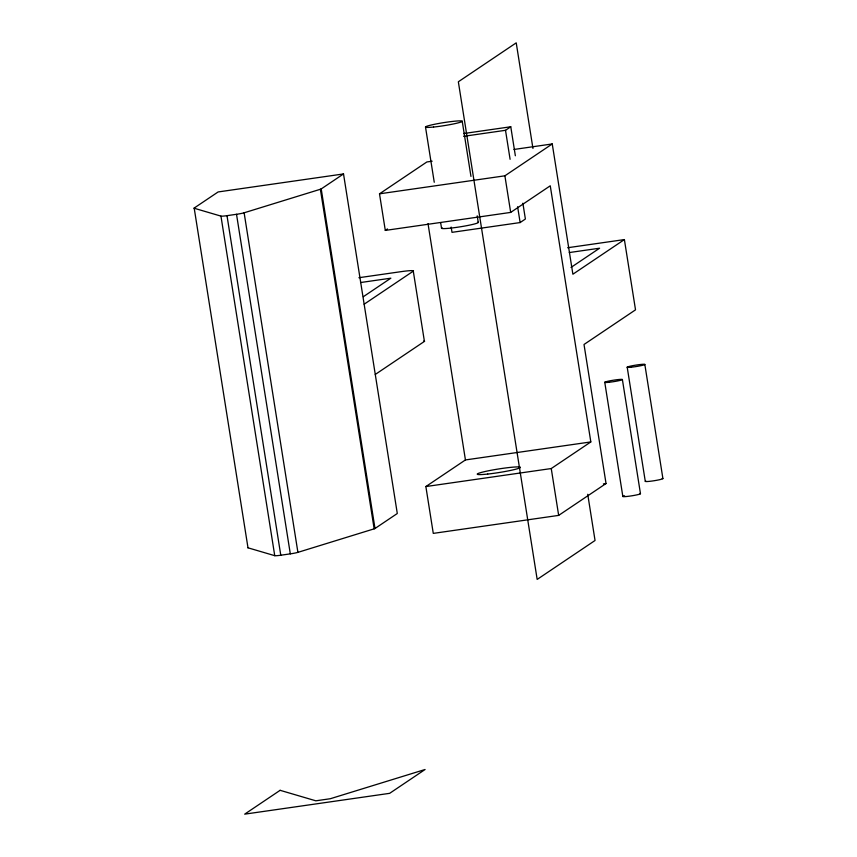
<?xml version="1.0" encoding="UTF-8"?>
<svg xmlns="http://www.w3.org/2000/svg" width="857" height="857" viewBox="0 0 857 857"><rect width="100%" height="100%" fill="white"/><g stroke="black" fill="none" stroke-linecap="round" stroke-linejoin="round"><path stroke-width="1.29" d="M194.185 208.047L218.128 191.947L343.518 173.939L397.294 513.504L374.991 528.501A7.434 0.611 -9 0 1 374.166 528.833L297.904 552.358A7.434 0.611 -9 0 1 290.309 553.858L280.775 555.229A7.434 0.611 -9 0 1 274.743 555.679L247.994 547.816L194.185 208.047A7.434 0.611 -9 0 0 194.207 208.251L220.956 216.114A7.434 0.611 -9 0 0 226.998 215.664L236.521 214.293A7.434 0.611 -9 0 0 244.127 212.793L320.379 189.268A7.434 0.611 -9 0 0 321.214 188.936L343.518 173.939M567.634 247.737L624.389 239.585L635.519 309.838L584.013 344.482L606.038 483.53L558.668 515.389L433.278 533.386L425.865 486.551L551.255 468.543L590.827 441.933L550.258 185.798L510.686 212.407L385.296 230.415L379.501 193.821L426.872 161.962L432.142 161.212M463.594 136.327L505.512 130.307L510.772 126.772L515.357 155.76M385.296 230.415L387.493 228.937M379.501 193.821L504.891 175.814L552.251 143.955L572.883 274.219L624.389 239.585M363.379 296.672L390.856 278.182L360.529 282.542M364.15 304.203L413.288 271.155L424.419 341.407L375.27 374.455M451.168 227.073L452.003 232.343L520.124 222.563L525.384 219.028L522.877 203.205M571.019 267.427L599.6 248.209L569.273 252.558M425.865 486.551L465.437 459.941L590.827 441.933M463.605 133.542L510.772 126.772M513.975 149.461L552.251 143.955M358.901 277.711L401.151 271.648A14.869 1.221 -9 0 1 413.288 271.155M603.403 483.905L606.038 483.53M644.828 364.429L662.911 478.592M627.206 367.235L645.289 481.398M622.386 379.522L640.468 493.686M604.763 382.329L622.846 496.492M532.958 148.454L516.225 42.85L458.345 81.779L537.168 579.418L595.047 540.488L587.731 494.285M505.512 130.307L510.097 159.306M517.617 206.751L520.124 222.563M504.891 175.814L510.686 212.407M551.255 468.543L558.668 515.389M462.223 121.223L470.964 176.413M477.21 215.835L478.249 222.413M425.511 127.072L434.253 182.262M440.712 222.991L441.537 228.251M428.007 223.602L465.437 459.941M321.214 188.936L374.991 528.501M320.379 189.268L374.166 528.833M244.127 212.793L297.904 552.358M236.521 214.293L290.309 553.858M226.998 215.664L280.775 555.229M220.956 216.114L274.743 555.679M247.994 547.816A7.434 0.611 -9 0 1 247.962 547.612M423.883 340.904A14.869 1.221 -9 0 1 424.419 341.407M477.831 222.177A18.586 1.521 -9 0 1 459.566 226.923A18.586 1.521 -9 0 1 442.116 227.748M662.161 478.431A8.924 0.728 -9 0 1 654.427 480.681A8.924 0.728 -9 0 1 645.803 481.056M639.718 493.525A8.924 0.728 -9 0 1 636.558 494.939A8.924 0.728 -9 0 1 625.278 496.61A8.924 0.728 -9 0 1 624.582 495.764M280.121 790.315L244.684 814.15L389.646 793.336L425.083 769.5L330.32 798.724L315.826 800.813L280.121 790.315M433.578 127.04A18.586 1.521 -9 0 0 462.18 121.373A18.586 1.521 -9 0 0 435.849 124.019A18.586 1.521 -9 0 0 433.578 127.04M631.084 367.225A8.924 0.728 -9 0 0 644.807 364.504A8.924 0.728 -9 0 0 632.177 365.768A8.924 0.728 -9 0 0 631.084 367.225M608.641 382.318A8.924 0.728 -9 0 0 622.364 379.597A8.924 0.728 -9 0 0 609.723 380.862A8.924 0.728 -9 0 0 608.641 382.318M487.719 474.06A21.928 1.8 -9 0 0 520.435 467.376A21.928 1.8 -9 0 0 488.158 470.847A21.928 1.8 -9 0 0 487.719 474.06"/></g></svg>
